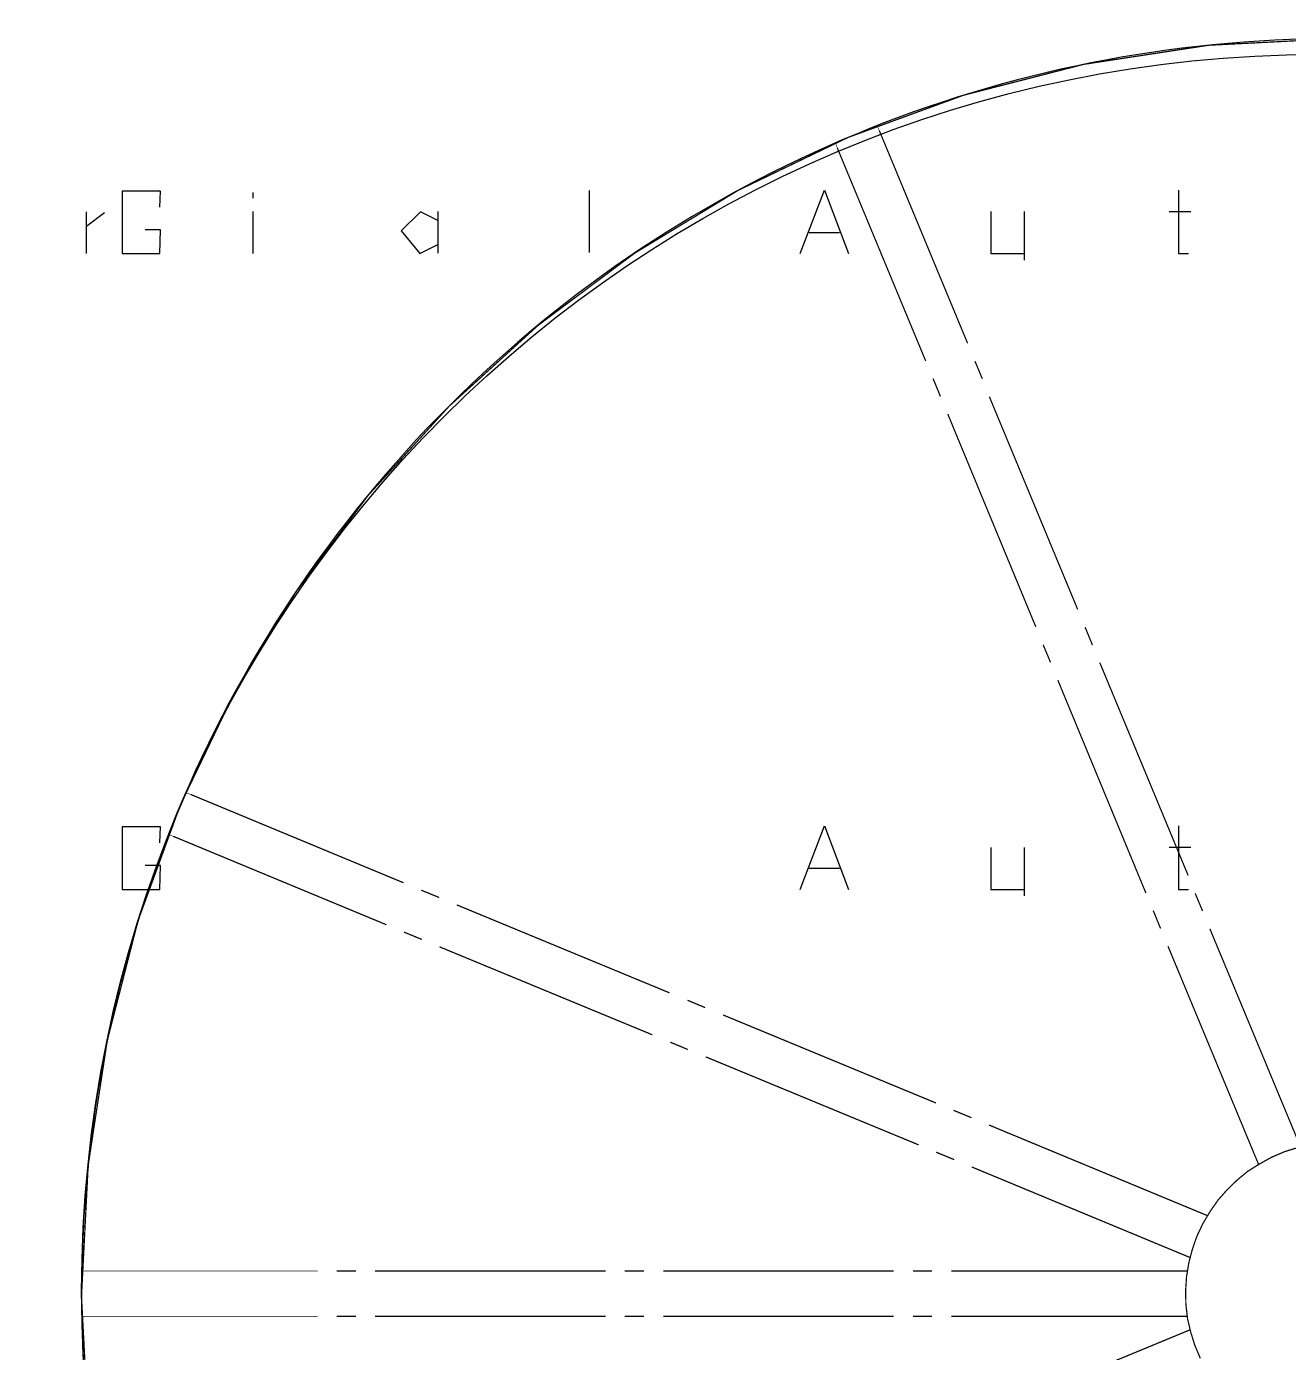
# Model space of a CAD drawing. Extents: x 0 to 595, y -1 to 841.
# Drawn here: x 305.9 to 389.4, y 347.9 to 435.6 of the extents above; entities that cross this region are included whole.
import ezdxf

# ---------------------------------------------------------------- set-up
doc = ezdxf.new("R2010")
doc.units = 0
doc.header["$MEASUREMENT"] = 0
doc.header["$XCLIPFRAME"] = 2
doc.linetypes.add('atContinuous2', pattern=[0])
for name, color, linetype in [('at_Entity', 7, 'Continuous'), ('at_Solid', 7, 'Continuous'), ('at_Text', 7, 'Continuous')]:
    doc.layers.add(name, color=color, linetype=linetype)
picture_1 = doc.add_image_def('image1.jpg', size_in_pixel=(1446, 2048))

msp = doc.modelspace()

# ---------------------------------------------------------------- linework, layer by layer
at = {"color": 28}
for p, q in [((357.091, 378.503), (358.695, 382.711)), ((358.695, 382.711), (360.298, 378.503)), ((382.124, 382.71), (382.124, 378.503)), ((369.713, 381.285), (369.713, 378.503)), ((371.916, 381.285), (371.916, 378.083)), ((381.512, 381.303), (382.934, 381.303)), ((357.679, 379.904), (359.685, 379.904)), ((369.713, 378.503), (371.916, 378.503)), ((382.124, 378.503), (382.786, 378.503))]:
    msp.add_line(p, q, dxfattribs=at)
at = {"layer": 'at_Entity', "color": 28}
for p, q in [((320.899, 424.259), (320.899, 424.632)), ((343.14, 424.772), (343.125, 420.665)), ((309.856, 423.357), (309.856, 420.581)), ((309.887, 422.424), (311.069, 423.31)), ((320.884, 423.372), (320.884, 420.581)), ((331.958, 423.357), (330.698, 422.098)), ((333.124, 422.766), (331.958, 423.357)), ((333.108, 423.372), (333.108, 420.605)), ((330.698, 422.098), (331.927, 420.581)), ((331.927, 420.581), (333.124, 421.18))]:
    msp.add_line(p, q, dxfattribs=at)
at = {"layer": 'at_Entity', "color": 7}
for points in [[(309.546, 351.743, 0.0822, 0.0822, 0), (309.98, 360.245, 0.0822, 0.0822, 0), (311.242, 368.499, 0.0822, 0.0822, 0), (313.29, 376.463, 0.0822, 0.0822, 0), (316.082, 384.095, 0.0822, 0.0822, 0), (319.577, 391.356, 0.0822, 0.0822, 0), (323.734, 398.202, 0.0822, 0.0822, 0), (328.512, 404.593, 0.0822, 0.0822, 0), (333.869, 410.488, 0.0822, 0.0822, 0), (339.763, 415.845, 0.0822, 0.0822, 0), (346.155, 420.622, 0.0822, 0.0822, 0), (353.001, 424.779, 0.0822, 0.0822, 0), (360.261, 428.275, 0.0822, 0.0822, 0), (367.894, 431.067, 0.0822, 0.0822, 0), (375.858, 433.114, 0.0822, 0.0822, 0), (384.111, 434.376, 0.0822, 0.0822, 0), (392.614, 434.811, 0.0822, 0.0822, 0)], [(362.326, 428.732, 0.037, 0.037, 0), (362.178, 429.071, 0.037, 0.037, 0)], [(368.172, 414.648, 0.0822, 0.0822, 0), (362.326, 428.732, 0.0822, 0.0822, 0)], [(359.552, 427.567, 0.0382, 0.0382, 0), (359.425, 427.927, 0.0382, 0.0382, 0)], [(365.397, 413.483, 0.0822, 0.0822, 0), (359.552, 427.567, 0.0822, 0.0822, 0)], [(369.146, 412.297, 0.0822, 0.0822, 0), (368.659, 413.461, 0.0822, 0.0822, 0)], [(366.372, 411.132, 0.0822, 0.0822, 0), (365.885, 412.318, 0.0822, 0.0822, 0)], [(375.458, 397.026, 0.0822, 0.0822, 0), (369.612, 411.111, 0.0822, 0.0822, 0)], [(372.683, 395.882, 0.0822, 0.0822, 0), (366.859, 409.967, 0.0822, 0.0822, 0)], [(376.432, 394.675, 0.0822, 0.0822, 0), (375.945, 395.861, 0.0822, 0.0822, 0)], [(373.658, 393.531, 0.0822, 0.0822, 0), (373.17, 394.696, 0.0822, 0.0822, 0)], [(382.765, 379.425, 0.0822, 0.0822, 0), (376.919, 393.51, 0.0822, 0.0822, 0)], [(379.969, 378.26, 0.0822, 0.0822, 0), (374.145, 392.345, 0.0822, 0.0822, 0)], [(316.768, 384.784, 0.0382, 0.0382, 0), (316.408, 384.911, 0.0382, 0.0382, 0)], [(330.853, 378.938, 0.0822, 0.0822, 0), (316.768, 384.784, 0.0822, 0.0822, 0)], [(315.624, 382.009, 0.0382, 0.0382, 0), (315.264, 382.136, 0.0382, 0.0382, 0)], [(329.709, 376.164, 0.0822, 0.0822, 0), (315.624, 382.009, 0.0822, 0.0822, 0)], [(333.204, 377.964, 0.0822, 0.0822, 0), (332.018, 378.451, 0.0822, 0.0822, 0)], [(383.718, 377.074, 0.0822, 0.0822, 0), (383.231, 378.239, 0.0822, 0.0822, 0)], [(348.453, 371.652, 0.0822, 0.0822, 0), (334.369, 377.477, 0.0822, 0.0822, 0)], [(380.943, 375.909, 0.0822, 0.0822, 0), (380.456, 377.095, 0.0822, 0.0822, 0)], [(332.06, 375.189, 0.0822, 0.0822, 0), (330.874, 375.676, 0.0822, 0.0822, 0)], [(390.199, 361.465, 0.0822, 0.0822, 0), (384.205, 375.888, 0.0822, 0.0822, 0)], [(387.425, 360.3, 0.0822, 0.0822, 0), (381.431, 374.744, 0.0822, 0.0822, 0)], [(347.31, 368.878, 0.0822, 0.0822, 0), (333.225, 374.702, 0.0822, 0.0822, 0)], [(350.804, 370.678, 0.0822, 0.0822, 0), (349.639, 371.165, 0.0822, 0.0822, 0)], [(366.075, 364.366, 0.0822, 0.0822, 0), (351.99, 370.191, 0.0822, 0.0822, 0)], [(349.661, 367.903, 0.0822, 0.0822, 0), (348.496, 368.39, 0.0822, 0.0822, 0)], [(364.931, 361.592, 0.0822, 0.0822, 0), (350.847, 367.416, 0.0822, 0.0822, 0)], [(368.426, 363.392, 0.0822, 0.0822, 0), (367.24, 363.879, 0.0822, 0.0822, 0)], [(384.036, 356.911, 0.0822, 0.0822, 0), (369.591, 362.905, 0.0822, 0.0822, 0)], [(367.282, 360.617, 0.0822, 0.0822, 0), (366.096, 361.105, 0.0822, 0.0822, 0)], [(387.509, 360.342, 0.0822, 0.0822, 0), (388.314, 360.787, 0.0822, 0.0822, 0)], [(388.314, 360.787, 0.0822, 0.0822, 0), (389.161, 361.147, 0.0822, 0.0822, 0)], [(389.161, 361.147, 0.0822, 0.0822, 0), (390.051, 361.422, 0.0822, 0.0822, 0)], [(382.892, 354.136, 0.0822, 0.0822, 0), (368.447, 360.13, 0.0822, 0.0822, 0)], [(386.005, 359.262, 0.0822, 0.0822, 0), (386.726, 359.855, 0.0822, 0.0822, 0)], [(386.726, 359.855, 0.0822, 0.0822, 0), (387.509, 360.342, 0.0822, 0.0822, 0)], [(385.349, 358.626, 0.0822, 0.0822, 0), (386.005, 359.262, 0.0822, 0.0822, 0)], [(384.735, 357.928, 0.0822, 0.0822, 0), (385.349, 358.626, 0.0822, 0.0822, 0)], [(383.739, 356.381, 0.0822, 0.0822, 0), (384.205, 357.165, 0.0822, 0.0822, 0)], [(384.205, 357.165, 0.0822, 0.0822, 0), (384.735, 357.928, 0.0822, 0.0822, 0)], [(383.337, 355.534, 0.0822, 0.0822, 0), (383.739, 356.381, 0.0822, 0.0822, 0)], [(383.04, 354.666, 0.0822, 0.0822, 0), (383.337, 355.534, 0.0822, 0.0822, 0)], [(382.807, 353.776, 0.0822, 0.0822, 0), (383.04, 354.666, 0.0822, 0.0822, 0)], [(382.659, 352.866, 0.0822, 0.0822, 0), (382.807, 353.776, 0.0822, 0.0822, 0)], [(325.155, 353.247, 0.036, 0.036, 0), (309.906, 353.247, 0.036, 0.036, 0), (309.546, 353.247, 0.036, 0.036, 0)], [(327.697, 353.247, 0.0822, 0.0822, 0), (326.426, 353.247, 0.0822, 0.0822, 0)], [(344.217, 353.247, 0.0822, 0.0822, 0), (328.968, 353.247, 0.0822, 0.0822, 0)], [(346.759, 353.247, 0.0822, 0.0822, 0), (345.488, 353.247, 0.0822, 0.0822, 0)], [(363.279, 353.247, 0.0822, 0.0822, 0), (348.03, 353.247, 0.0822, 0.0822, 0)], [(365.821, 353.247, 0.0822, 0.0822, 0), (364.55, 353.247, 0.0822, 0.0822, 0)], [(382.701, 353.247, 0.0822, 0.0822, 0), (367.092, 353.247, 0.0822, 0.0822, 0)], [(382.596, 351.934, 0.0822, 0.0822, 0), (382.659, 352.866, 0.0822, 0.0822, 0)], [(382.617, 351.023, 0.0822, 0.0822, 0), (382.596, 351.934, 0.0822, 0.0822, 0)], [(309.975, 343.251, 0.0822, 0.0822, 0), (309.525, 351.764, 0.0822, 0.0822, 0)], [(382.723, 350.091, 0.0822, 0.0822, 0), (382.617, 351.023, 0.0822, 0.0822, 0)], [(325.155, 350.239, 0.036, 0.036, 0), (309.906, 350.239, 0.036, 0.036, 0), (309.546, 350.239, 0.036, 0.036, 0)], [(327.697, 350.239, 0.0822, 0.0822, 0), (326.426, 350.239, 0.0822, 0.0822, 0)], [(344.217, 350.239, 0.0822, 0.0822, 0), (328.968, 350.239, 0.0822, 0.0822, 0)], [(346.759, 350.239, 0.0822, 0.0822, 0), (345.488, 350.239, 0.0822, 0.0822, 0)], [(363.279, 350.239, 0.0822, 0.0822, 0), (348.03, 350.239, 0.0822, 0.0822, 0)], [(365.821, 350.239, 0.0822, 0.0822, 0), (364.55, 350.239, 0.0822, 0.0822, 0)], [(382.701, 350.239, 0.0822, 0.0822, 0), (367.092, 350.239, 0.0822, 0.0822, 0)], [(382.892, 349.35, 0.0822, 0.0822, 0), (368.447, 343.377, 0.0822, 0.0822, 0)], [(382.934, 349.201, 0.0822, 0.0822, 0), (382.723, 350.091, 0.0822, 0.0822, 0)], [(383.21, 348.312, 0.0822, 0.0822, 0), (382.934, 349.201, 0.0822, 0.0822, 0)], [(383.57, 347.465, 0.0822, 0.0822, 0), (383.21, 348.312, 0.0822, 0.0822, 0)]]:
    msp.add_lwpolyline(points, format="xyseb", dxfattribs=at)
at = {"layer": 'at_Entity', "color": 7, "linetype": 'atContinuous2'}
msp.add_circle((391.384, 351.921), 81.838, dxfattribs=at)
for centre, radius, start, end in [((392.55, 351.803), 83.004, 89.95615, 180.0415), ((392.678, 351.819), 83.144, 180.03795, 269.94078)]:
    msp.add_arc(centre, radius, start, end, dxfattribs=at)
at = {"layer": 'at_Solid', "color": 28}
for p, q in [((357.091, 420.581), (358.695, 424.788)), ((358.695, 424.788), (360.298, 420.581)), ((382.124, 424.788), (382.124, 420.581)), ((369.713, 423.362), (369.713, 420.581)), ((371.916, 423.362), (371.916, 420.16)), ((381.512, 423.38), (382.934, 423.38)), ((357.679, 421.981), (359.685, 421.981)), ((369.713, 420.581), (371.916, 420.581)), ((382.124, 420.581), (382.786, 420.581)), ((314.757, 382.648), (312.217, 382.648)), ((312.217, 382.648), (312.217, 378.503)), ((314.729, 381.583), (314.757, 382.648)), ((314.757, 380.081), (313.746, 380.081)), ((314.729, 378.503), (314.757, 380.081)), ((312.217, 378.503), (314.729, 378.503))]:
    msp.add_line(p, q, dxfattribs=at)
at = {"layer": 'at_Text', "color": 28}
for p, q in [((314.757, 424.725), (312.217, 424.725)), ((312.217, 424.725), (312.217, 420.581)), ((314.729, 423.66), (314.757, 424.725)), ((314.757, 422.159), (313.746, 422.159)), ((314.729, 420.581), (314.757, 422.159)), ((312.217, 420.581), (314.729, 420.581))]:
    msp.add_line(p, q, dxfattribs=at)

# ---------------------------------------------------------------- pictures from other files: only their frames are drawn
image = msp.add_image(picture_1, insert=(0, 0.007), size_in_units=(594.459, 841.545))
image.set_boundary_path([(0.0258, 2047.9834), (1446.026, 2047.9834), (1446.026, -0.0166), (0.0258, -0.0166), (0.0258, 2047.9834)])

doc.saveas('drawing.dxf')
